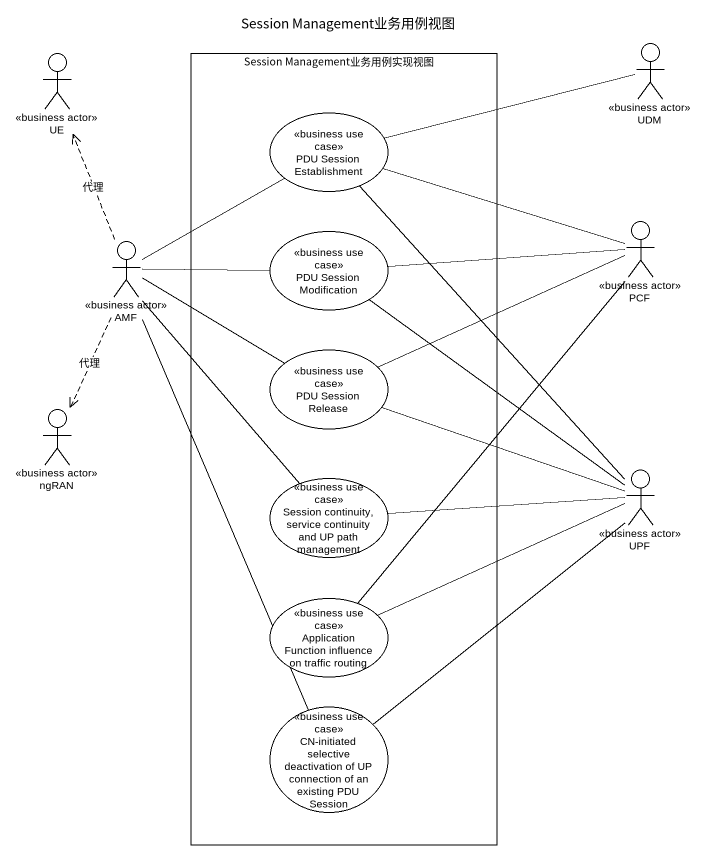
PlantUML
@startuml
title Session Management业务用例视图
actor UDM <<business actor>>
actor UE <<business actor>>
rectangle "Session Management业务用例实现视图" as Session_Management业务用例实现视图 {
  usecase "PDU Session Establishment" as PDU_Session_Establishment <<business use case>>
  usecase "PDU Session Modification" as PDU_Session_Modification <<business use case>>
  usecase "PDU Session Release" as PDU_Session_Release <<business use case>>
  usecase "Session continuity, service continuity and UP path management" as Session_continuity_service <<business use case>>
  usecase "Application Function influence on traffic routing" as Application_Function <<business use case>>
  usecase "CN-initiated selective deactivation of UP connection of an existing PDU Session" as CN_initiated_selective <<business use case>>
}
actor PCF <<business actor>>
actor AMF <<business actor>>
actor ngRAN <<business actor>>
actor UPF <<business actor>>
UDM -left- PDU_Session_Establishment
PCF -left- PDU_Session_Establishment
PCF -left- PDU_Session_Modification
PCF -left- PDU_Session_Release
PCF -- Application_Function
AMF .up.> UE : 代理
AMF -up- PDU_Session_Establishment
AMF -right- PDU_Session_Modification
AMF -right- PDU_Session_Release
AMF ..> ngRAN : 代理
AMF -- Session_continuity_service
AMF -- CN_initiated_selective
UPF -up- PDU_Session_Establishment
UPF -up- PDU_Session_Modification
UPF -left- PDU_Session_Release
UPF -left- Session_continuity_service
UPF -left- Application_Function
UPF -- CN_initiated_selective
@enduml
